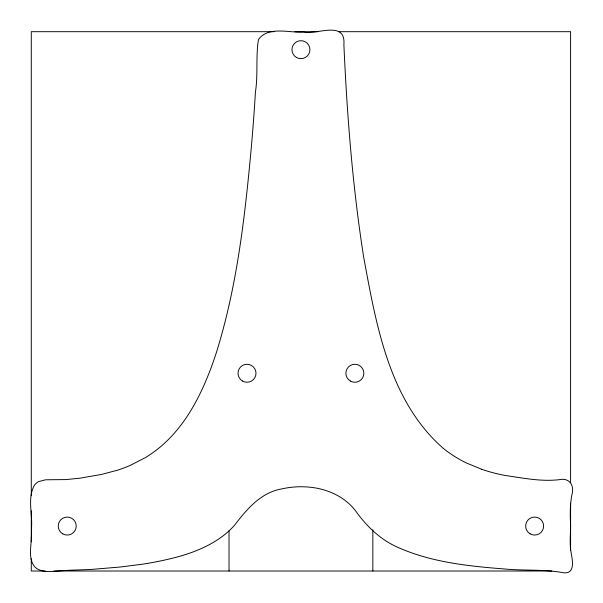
<?xml version="1.0" encoding="UTF-8"?>
<svg xmlns="http://www.w3.org/2000/svg" width="603" height="603" viewBox="0 0 603 603"><rect width="100%" height="100%" fill="white"/><g stroke="black" fill="none" stroke-linecap="round" stroke-linejoin="round"><path stroke-width="0.9" d="M274.109 31.688L31.281 31.688L31.281 495.711M294.822 31.688L318.346 31.688M339.059 31.688L570.596 31.688L570.596 482.536M45.398 571.011L31.281 571.011L31.281 558.77M53.863 571.011L551.768 571.011M481.609 469.255L466.247 462.916A120.623 120.623 0 0 1 442.919 448.044C388.89 400.407 376.234 324.731 363.707 257.383C352.649 187.013 347.057 115.859 343.891 44.743C345.971 19.816 317.012 35.027 303.437 32.087C289.169 33.014 268.184 25.839 258.461 39.549C255.634 56.765 258.205 74.651 255.416 92.071C254.368 110.545 252.906 128.989 251.323 147.434C244.954 216.311 237.205 285.724 216.545 352.016A367.054 367.054 0 0 1 210.13 370.332C200.234 396.096 187.096 421.316 167.137 440.763A121.293 121.293 0 0 1 145.255 457.692L130.467 465.29A140.914 140.914 0 0 1 117.525 470.189L101.417 474.455L79.686 478.217L65.915 479.589L45.632 479.784L38.856 481.533A12.218 12.218 0 0 0 34.326 485.415C27.399 498.048 32.389 513.078 31.582 526.743A184.232 184.232 0 0 1 31.281 537.876C31.168 547.584 27.987 559.283 35.14 567.302C42.459 573.634 52.958 571.169 61.747 570.777A218.105 218.105 0 0 1 70.378 570.204L84.111 569.729A337.703 337.703 0 0 0 92.327 569.353L120.012 567.039L141.999 564.265A378.073 378.073 0 0 0 152.936 562.441C179.875 557.33 207.975 549.891 228.823 531.077A77.403 77.403 0 0 0 234.62 525.145C246.763 509.279 260.865 492.463 281.752 488.92A86.206 86.206 0 0 1 309.301 487.149C327.633 488.754 345.888 497.076 356.705 512.399C367.604 527.316 381.465 540.401 398.651 547.705C431.786 562.328 468.358 566.142 504.108 568.953C524.128 570.883 544.328 569.081 564.174 572.85C575.805 573.596 572.172 559.117 571.011 552.062C569.413 542.783 570.709 533.399 570.566 524.067C569.986 514.306 570.106 504.5 571.863 494.852C574.727 485.385 569.405 477.342 559.041 479.709C541.155 481.752 523.359 478.096 505.729 475.563A163.142 163.142 0 0 1 481.609 469.262M570.596 503.241L570.596 550.305M372.842 529.811L372.842 571.011M229.027 530.746L229.027 571.011M31.281 510.771L31.281 541.833M530.15 533.851A8.992 8.992 0 0 0 543.627 526.065A8.992 8.992 0 0 0 530.15 518.279A8.992 8.992 0 0 0 530.15 533.851M62.735 533.851A8.992 8.992 0 0 0 76.219 526.065A8.992 8.992 0 0 0 62.735 518.279A8.992 8.992 0 0 0 62.735 533.851M350.373 381.043A8.992 8.992 0 0 0 363.858 373.257A8.992 8.992 0 0 0 350.373 365.478A8.992 8.992 0 0 0 350.373 381.043M242.512 381.043A8.992 8.992 0 0 0 255.996 373.257A8.992 8.992 0 0 0 242.512 365.478A8.992 8.992 0 0 0 242.512 381.043M296.442 57.451A8.992 8.992 0 0 0 309.927 49.665A8.992 8.992 0 0 0 296.442 41.886A8.992 8.992 0 0 0 296.442 57.451"/></g></svg>
